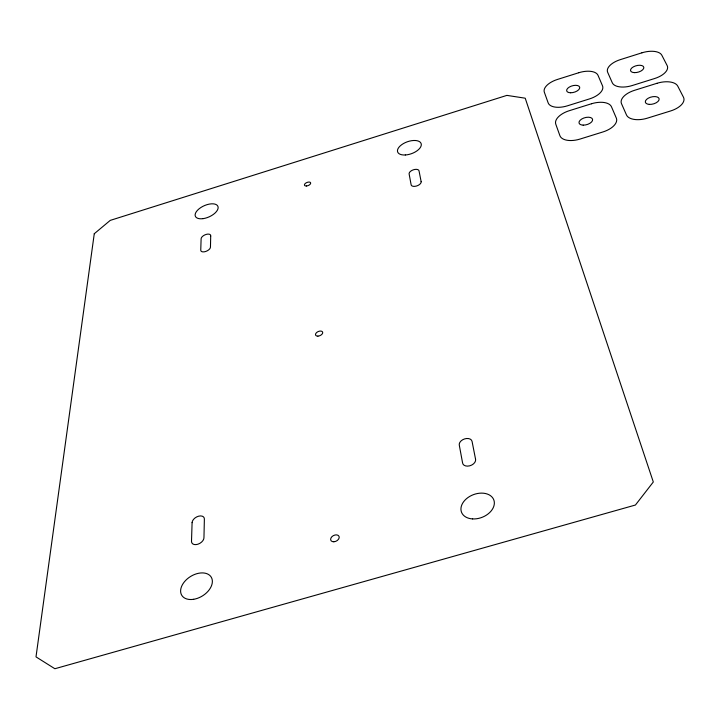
<?xml version="1.0" encoding="UTF-8"?>
<svg xmlns="http://www.w3.org/2000/svg" width="720" height="720" viewBox="0 0 720 720"><rect width="100%" height="100%" fill="white"/><g stroke="black" fill="none" stroke-linecap="round" stroke-linejoin="round"><path stroke-width="1.08" d="M192.096 522.63L191.502 541.341A6.777 4.338 -30.5 0 0 197.892 544.221A6.777 4.338 -30.5 0 0 203.967 537.327L204.363 519.48A6.669 4.221 -30 0 0 198.648 516.177A6.669 4.221 -30 0 0 192.096 522.63M210.708 236.025L210.465 246.888A5.211 2.664 -24.6 0 1 205.749 251.46A5.211 2.664 -24.6 0 1 200.754 250.164L201.114 238.761A5.148 2.61 -24.4 0 1 206.217 234.396A5.148 2.61 -24.4 0 1 210.708 236.025M94.266 233.739L36 656.874L54.873 668.736L635.427 505.026L653.31 481.986L525.222 98.199L506.889 95.382L110.25 220.383L94.266 233.739M578.835 72.711L557.379 79.47A16.767 8.289 -16.4 0 0 544.329 92.187L548.154 102.87A16.974 8.496 -16.3 0 0 567.36 105.84L589.5 98.91A17.037 8.505 -15.8 0 0 602.505 85.824L598.005 75.312A16.83 8.298 -15.9 0 0 578.835 72.711M641.925 52.821L620.271 59.652A16.956 8.307 -15.1 0 0 607.653 72.27L612.279 82.764A17.172 8.514 -15 0 0 632.25 85.527L654.597 78.534A17.253 8.514 -14.5 0 0 667.152 65.556L661.833 55.233A17.028 8.316 -14.7 0 0 641.925 52.821M591.471 103.77L569.214 110.727A17.388 8.91 -16.1 0 0 555.777 124.164L559.89 135.657A17.613 9.135 -16 0 0 579.951 139.086L602.946 131.949A17.685 9.144 -15.5 0 0 616.329 118.107L611.478 106.794A17.46 8.919 -15.6 0 0 591.471 103.77M656.946 83.304L634.473 90.333A17.595 8.928 -14.7 0 0 621.495 103.671L626.481 114.957A17.829 9.153 -14.5 0 0 647.352 118.17L670.581 110.97A17.91 9.162 -14 0 0 683.469 97.227L677.754 86.121A17.676 8.937 -14.2 0 0 656.946 83.304M421.146 181.683L419.031 170.865A5.211 2.7 -19.7 0 0 413.334 169.821A5.211 2.7 -19.7 0 0 409.167 174.195L411.084 184.545A5.274 2.763 -19.7 0 0 416.43 186.048A5.274 2.763 -19.7 0 0 421.146 181.683M475.578 459.315L472.059 441.387A6.696 4.473 -20.6 0 0 464.535 438.93A6.696 4.473 -20.6 0 0 459.351 445.5L462.528 462.654A6.795 4.599 -20.7 0 0 469.656 465.84A6.795 4.599 -20.7 0 0 475.578 459.315M649.323 104.391A7.101 3.618 -14.4 0 0 659.142 98.865A7.101 3.618 -14.4 0 0 648.234 98.208A7.101 3.618 -14.4 0 0 649.323 104.391M583.173 125.136A7.011 3.609 -15.8 0 0 592.569 119.322A7.011 3.609 -15.8 0 0 581.67 119.061A7.011 3.609 -15.8 0 0 583.173 125.136M634.32 72.63A6.84 3.366 -14.8 0 0 643.815 67.356A6.84 3.366 -14.8 0 0 633.366 66.861A6.84 3.366 -14.8 0 0 634.32 72.63M570.618 92.772A6.759 3.357 -16.1 0 0 579.699 87.237A6.759 3.357 -16.1 0 0 569.241 87.12A6.759 3.357 -16.1 0 0 570.618 92.772M333.864 541.773A4.563 3.114 -26.9 0 0 339.066 536.427A4.563 3.114 -26.9 0 0 331.839 536.76A4.563 3.114 -26.9 0 0 333.864 541.773M306.513 185.994A3.312 1.674 -22 0 0 310.626 182.808A3.312 1.674 -22 0 0 305.505 183.276A3.312 1.674 -22 0 0 306.513 185.994M317.925 336.132A3.834 2.232 -23.4 0 0 322.659 332.172A3.834 2.232 -23.4 0 0 316.719 332.451A3.834 2.232 -23.4 0 0 317.925 336.132M193.662 599.292A17.307 11.394 -31.9 0 0 211.437 577.512A17.307 11.394 -31.9 0 0 184.365 581.859A17.307 11.394 -31.9 0 0 193.662 599.292M472.617 518.922A17.298 12.15 -21 0 0 493.965 500.355A17.298 12.15 -21 0 0 466.344 498.825A17.298 12.15 -21 0 0 472.617 518.922M203.022 218.655A12.321 6.093 -24.1 0 0 217.908 206.343A12.321 6.093 -24.1 0 0 198.954 208.917A12.321 6.093 -24.1 0 0 203.022 218.655M405.333 154.98A12.474 6.3 -19.7 0 0 421.128 143.541A12.474 6.3 -19.7 0 0 401.679 144.702A12.474 6.3 -19.7 0 0 405.333 154.98"/></g></svg>
